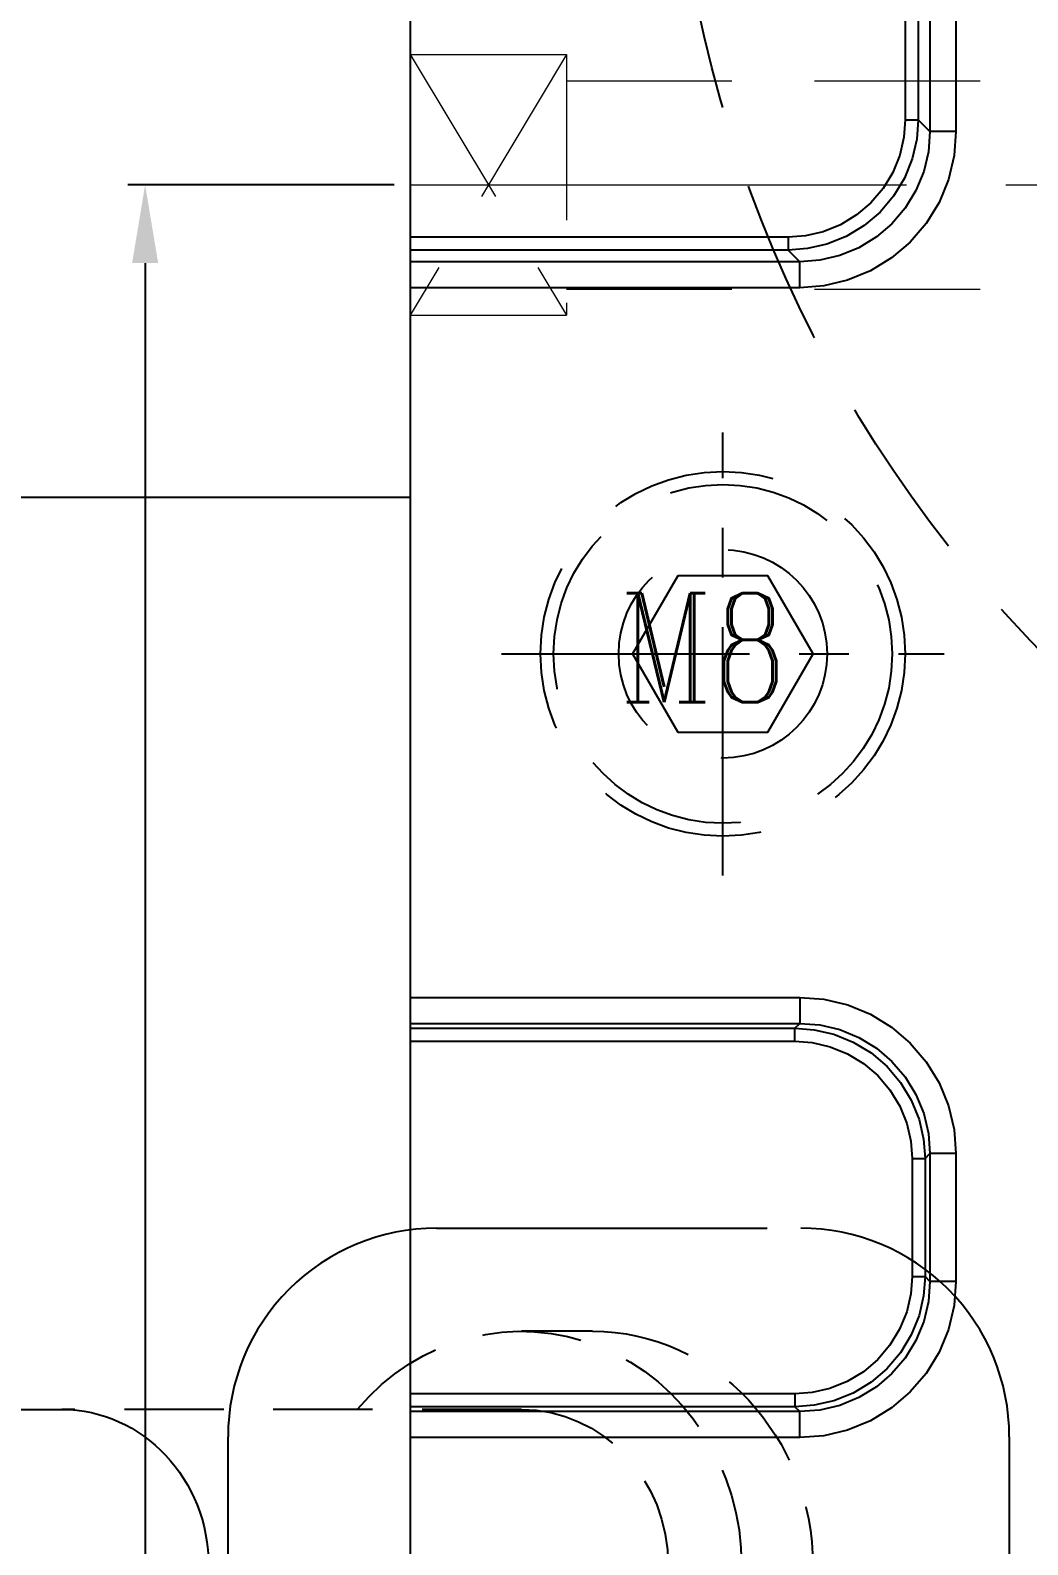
# Model space of a CAD drawing. Header units: inches. Extents: x 169168 to 170394, y -54081 to -53214.
# Drawn here: x 170056.6 to 170094.9, y -53527.7 to -53469.6 of the extents above; entities that cross this region are included whole.
import ezdxf

# ---------------------------------------------------------------- set-up
doc = ezdxf.new("R2010")
doc.units = ezdxf.units.IN
doc.header["$LTSCALE"] = 2
doc.header["$MEASUREMENT"] = 0
doc.header["$PDMODE"] = 3
doc.header["$PDSIZE"] = 0.3125
for name, pattern in [('CENTER', [50.8, 31.75, -6.35, 6.35, -6.35]), ('CENTER2', [1.125, 0.75, -0.125, 0.125, -0.125]), ('HIDDEN', [9.525, 6.35, -3.175])]:
    doc.linetypes.add(name, pattern=pattern)
doc.layers.get('0').update_dxf_attribs({"linetype": 'CONTINUOUS'})
doc.layers.get('Defpoints').update_dxf_attribs({"linetype": 'CONTINUOUS'})
for name, color, linetype in [('CAV-COR', 1, 'CONTINUOUS'), ('Layer3', 3, 'CONTINUOUS'), ('PIN', 4, 'CONTINUOUS'), ('SCREW', 52, 'HIDDEN'), ('壓塊', 157, 'CONTINUOUS')]:
    doc.layers.add(name, color=color, linetype=linetype)
doc.layers.add('dim', color=3, linetype='CONTINUOUS', lineweight=15)
doc.layers.add('WR', color=122, linetype='HIDDEN', lineweight=18)
doc.styles.add('ROMANC', font='romanc', dxfattribs={"width": 0.6, "height": 1})
doc.styles.get("Standard").update_dxf_attribs({"font": 'txt.shx', "width": 0.67})
doc.dimstyles.new('2.00', dxfattribs={"dimtxt": 4.5, "dimasz": 3, "dimexe": 0.666, "dimexo": 0.626, "dimgap": 1, "dimtad": 0, "dimzin": 0, "dimdsep": 46, "dimtxsty": 'Standard', "dimcen": 0.09, "dimclrd": 3, "dimclre": 3, "dimclrt": 7, "dimazin": 0, "dimtfac": 1, "dimtofl": 0, "dimtmove": 0, "dimatfit": 0, "dimfxl": 0, "dimtolj": 1, "dimtzin": 0, "dimarcsym": 0})

# ---------------------------------------------------------------- blocks, each defined once
blk = doc.blocks.new('20160723.115749')
at = {"layer": 'SCREW', "linetype": 'CENTER', "ltscale": 0.15}
for p, q in [((0, -8.5), (0, 8.5)), ((-8.5, 0), (8.5, 0))]:
    blk.add_line(p, q, dxfattribs=at)
at = {"layer": 'SCREW', "ltscale": 0.5}
blk.add_lwpolyline([(-1.732, 3), (-3.464, 0), (-1.732, -3), (1.732, -3), (3.464, 0), (1.732, 3)], close=True, dxfattribs=at)
for radius in [7, 6.5, 4]:
    blk.add_circle((0, 0), radius, dxfattribs=at)
at = {"layer": 'Layer3', "style": 'ROMANC', "width": 0.8}
blk.add_text('M8', height=4.1865, dxfattribs=at).set_placement((-3.976, -1.858))
blk = doc.blocks.new('20160903.150651')
at = {"layer": 'PIN', "linetype": 'HIDDEN', "ltscale": 0.3}
for p, q in [((-16.644, 15.606), (-19.38, 15.606)), ((-19.38, 12.606), (-37.026, 12.606)), ((-19.38, 0.606), (-37.026, 0.606)), ((-16.644, -2.394), (-19.38, -2.394))]:
    blk.add_line(p, q, dxfattribs=at)
at = {"layer": 'PIN'}
for p, q in [((-60.895, 12.606), (-37.026, 12.606)), ((-60.895, 0.606), (-37.026, 0.606))]:
    blk.add_line(p, q, dxfattribs=at)
at = {"layer": 'PIN', "linetype": 'CENTER2', "ltscale": 10}
blk.add_line((-68.533, 6.606), (-6.186, 6.606), dxfattribs=at)
at = {"layer": 'PIN', "linetype": 'HIDDEN', "ltscale": 0.3, "extrusion": (0, 0, -1)}
for centre, major_axis, start_param, end_param in [((-19.38, 6.606), (0, -9), 2.300524, 7.124254), ((-16.644, 6.606), (0, -9), 3.141593, 6.283185), ((-19.38, 6.606), (0, -6), 3.141593, 6.283185)]:
    blk.add_ellipse(centre, major_axis=major_axis, ratio=0.939693, start_param=start_param, end_param=end_param, dxfattribs=at)
at = {"layer": 'PIN', "extrusion": (0, 0, -1)}
for centre, major_axis, ratio in [((-60.895, 6.606), (0, -6), 0.939693), ((-62.956, 6.606), (0, -2), 0.887229)]:
    blk.add_ellipse(centre, major_axis=major_axis, ratio=ratio, dxfattribs=at)
blk.add_ellipse((-37.026, 6.606), major_axis=(0, -6), ratio=0.939693, start_param=3.141593, end_param=6.283185, dxfattribs=at)
blk = doc.blocks.new('*D38774')
at = {"layer": 'Defpoints', "color": 0}
for p in [(170061.013, -53475.499), (170071.195, -53475.499), (170090.144, -53598.499)]:
    blk.add_point(p, dxfattribs=at)
at = {"layer": 'dim', "color": 3, "linetype": 'ByBlock', "lineweight": -2}
for p, q in [((170070.569, -53475.499), (170060.347, -53475.499)), ((170061.013, -53478.499), (170061.013, -53549.292)), ((170061.013, -53595.499), (170061.013, -53564.357)), ((170089.518, -53598.499), (170060.347, -53598.499))]:
    blk.add_line(p, q, dxfattribs=at)
at = {"layer": 'dim', "color": 3, "linetype": 'ByBlock'}
for points in [[(170061.513, -53478.499), (170060.513, -53478.499), (170061.013, -53475.499)], [(170060.513, -53595.499), (170061.513, -53595.499), (170061.013, -53598.499)]]:
    blk.add_solid(points, dxfattribs=at)
at = {"layer": 'dim', "color": 7, "linetype": 'ByBlock', "insert": (170061.013, -53556.825), "char_height": 4.5, "attachment_point": 5, "rotation": 90}
blk.add_mtext('\\A1;123.00', dxfattribs=at)

msp = doc.modelspace()

# ---------------------------------------------------------------- linework, layer by layer
msp.add_line((170071.195, -53487.499), (170038.267, -53487.499))
at = {"color": 8, "linetype": 'HIDDEN', "ltscale": 0.5}
msp.add_circle((170131.195, -53458.499), 50, dxfattribs=at)
at = {"layer": 'CAV-COR', "linetype": 'ByBlock'}
for p, q in [((170071.195, -53458.499), (170071.195, -53590.499)), ((170090.197, -53458.499), (170090.197, -53473.006)), ((170090.696, -53458.499), (170090.696, -53473.006)), ((170091.146, -53458.499), (170091.146, -53473.456)), ((170092.144, -53458.499), (170092.144, -53473.456)), ((170090.197, -53473.006), (170090.696, -53473.006)), ((170090.696, -53473.006), (170091.146, -53473.456)), ((170092.144, -53473.456), (170091.146, -53473.456)), ((170085.703, -53477.5), (170071.195, -53477.5)), ((170085.703, -53477.5), (170085.703, -53477.999)), ((170085.703, -53477.999), (170071.195, -53477.999)), ((170085.703, -53477.999), (170086.153, -53478.449)), ((170086.153, -53478.449), (170071.195, -53478.449)), ((170086.153, -53479.448), (170086.153, -53478.449)), ((170086.153, -53479.448), (170071.195, -53479.448)), ((170071.195, -53506.683), (170086.153, -53506.683)), ((170086.153, -53506.683), (170086.153, -53507.682)), ((170071.195, -53507.682), (170086.153, -53507.682)), ((170071.195, -53507.869), (170085.965, -53507.869)), ((170085.965, -53507.869), (170086.153, -53507.682)), ((170085.965, -53508.369), (170085.965, -53507.869)), ((170071.195, -53508.369), (170085.965, -53508.369)), ((170090.958, -53512.863), (170091.146, -53512.675)), ((170091.146, -53512.675), (170091.146, -53517.589)), ((170092.144, -53512.675), (170091.146, -53512.675)), ((170092.144, -53512.675), (170092.144, -53517.589)), ((170090.459, -53512.863), (170090.459, -53517.402)), ((170090.459, -53512.863), (170090.958, -53512.863)), ((170090.958, -53512.863), (170090.958, -53517.402)), ((170090.459, -53517.402), (170090.958, -53517.402)), ((170090.958, -53517.402), (170091.146, -53517.589)), ((170092.144, -53517.589), (170091.146, -53517.589)), ((170085.965, -53521.896), (170071.195, -53521.896)), ((170085.965, -53521.896), (170085.965, -53522.395)), ((170085.965, -53522.395), (170071.195, -53522.395)), ((170086.153, -53522.583), (170071.195, -53522.583)), ((170085.965, -53522.395), (170086.153, -53522.583)), ((170086.153, -53523.581), (170086.153, -53522.583)), ((170086.153, -53523.581), (170071.195, -53523.581))]:
    msp.add_line(p, q, dxfattribs=at)
for points in [[(170090.197, -53473.006), (170090.148, -53473.671), (170089.991, -53474.353), (170089.722, -53475.019), (170089.346, -53475.638), (170088.879, -53476.187), (170088.33, -53476.653), (170087.71, -53477.028), (170087.045, -53477.296), (170086.364, -53477.451), (170085.703, -53477.5)], [(170090.696, -53473.006), (170090.641, -53473.746), (170090.466, -53474.503), (170090.167, -53475.243), (170089.75, -53475.931), (170089.231, -53476.54), (170088.622, -53477.058), (170087.933, -53477.474), (170087.194, -53477.772), (170086.439, -53477.945), (170085.703, -53477.999)], [(170091.146, -53473.456), (170091.087, -53474.224), (170090.906, -53474.988), (170090.605, -53475.72), (170090.193, -53476.394), (170089.685, -53476.989), (170089.089, -53477.498), (170088.415, -53477.91), (170087.683, -53478.21), (170086.92, -53478.39), (170086.153, -53478.449)], [(170092.144, -53473.456), (170092.073, -53474.376), (170091.857, -53475.292), (170091.495, -53476.171), (170091.001, -53476.979), (170090.39, -53477.694), (170089.674, -53478.305), (170088.865, -53478.8), (170087.987, -53479.161), (170087.071, -53479.377), (170086.153, -53479.448)], [(170086.153, -53506.683), (170087.072, -53506.754), (170087.989, -53506.971), (170088.867, -53507.332), (170089.676, -53507.827), (170090.391, -53508.438), (170091.002, -53509.153), (170091.496, -53509.962), (170091.857, -53510.841), (170092.074, -53511.756), (170092.144, -53512.675)], [(170085.965, -53507.869), (170086.704, -53507.925), (170087.462, -53508.099), (170088.202, -53508.398), (170088.89, -53508.815), (170089.498, -53509.334), (170090.017, -53509.944), (170090.432, -53510.632), (170090.73, -53511.371), (170090.904, -53512.127), (170090.958, -53512.863)], [(170086.153, -53507.682), (170086.921, -53507.741), (170087.685, -53507.921), (170088.417, -53508.222), (170089.09, -53508.634), (170089.686, -53509.143), (170090.194, -53509.739), (170090.606, -53510.413), (170090.907, -53511.145), (170091.087, -53511.908), (170091.146, -53512.675)], [(170085.965, -53508.369), (170086.629, -53508.418), (170087.312, -53508.575), (170087.978, -53508.844), (170088.597, -53509.219), (170089.145, -53509.686), (170089.612, -53510.235), (170089.986, -53510.855), (170090.254, -53511.521), (170090.41, -53512.201), (170090.459, -53512.863)], [(170090.459, -53517.402), (170090.41, -53518.066), (170090.253, -53518.748), (170089.984, -53519.415), (170089.608, -53520.034), (170089.141, -53520.582), (170088.592, -53521.049), (170087.972, -53521.423), (170087.307, -53521.691), (170086.626, -53521.847), (170085.965, -53521.896)], [(170090.958, -53517.402), (170090.903, -53518.141), (170090.729, -53518.899), (170090.429, -53519.639), (170090.012, -53520.326), (170089.494, -53520.935), (170088.884, -53521.453), (170088.195, -53521.869), (170087.456, -53522.167), (170086.701, -53522.34), (170085.965, -53522.395)], [(170091.146, -53517.589), (170091.087, -53518.358), (170090.906, -53519.122), (170090.605, -53519.853), (170090.193, -53520.527), (170089.685, -53521.123), (170089.089, -53521.631), (170088.415, -53522.043), (170087.683, -53522.344), (170086.92, -53522.524), (170086.153, -53522.583)], [(170092.144, -53517.589), (170092.073, -53518.509), (170091.857, -53519.426), (170091.495, -53520.304), (170091.001, -53521.113), (170090.39, -53521.828), (170089.674, -53522.439), (170088.865, -53522.933), (170087.987, -53523.294), (170087.071, -53523.511), (170086.153, -53523.581)]]:
    msp.add_lwpolyline(points, dxfattribs=at)
at = {"layer": 'WR', "linetype": 'HIDDEN', "ltscale": 0.5}
for p, q in [((170077.195, -53470.499), (170071.195, -53480.499)), ((170071.195, -53470.499), (170077.195, -53480.499)), ((170071.195, -53470.499), (170077.195, -53470.499)), ((170071.195, -53470.499), (170071.195, -53480.499)), ((170077.195, -53470.499), (170077.195, -53480.499)), ((170077.195, -53471.499), (170165.195, -53471.499)), ((170077.195, -53479.499), (170097.195, -53479.499)), ((170071.195, -53480.499), (170077.195, -53480.499))]:
    msp.add_line(p, q, dxfattribs=at)
at = {"layer": 'WR', "linetype": 'CENTER', "ltscale": 0.3}
msp.add_line((170071.195, -53475.499), (170161.195, -53475.499), dxfattribs=at)
at = {"layer": '壓塊', "linetype": 'HIDDEN'}
msp.add_lwpolyline([(170086.195, -53555.453), (170072.195, -53555.453, -0.414214), (170064.195, -53547.453), (170064.195, -53523.544, -0.414214), (170072.195, -53515.544), (170086.195, -53515.544, -0.414214), (170094.195, -53523.544), (170094.195, -53547.453, -0.414214)], format="xyb", close=True, dxfattribs=at)

# ---------------------------------------------------------------- block references
at = {"layer": 'PIN', "linetype": 'ByBlock'}
msp.add_blockref('20160903.150651', (170094.839, -53535.105), dxfattribs=at)
at = {"layer": 'SCREW', "linetype": 'ByBlock'}
msp.add_blockref('20160723.115749', (170083.195, -53493.499), dxfattribs=at)

# ---------------------------------------------------------------- dimensions: what is measured, and where the dimension line sits
at = {"layer": 'dim', "linetype": 'ByBlock'}
dim = msp.add_linear_dim(base=(170061.013, -53475.499), p1=(170090.144, -53598.499), p2=(170071.195, -53475.499), angle=90, dimstyle='2.00', dxfattribs=at)
dim.commit()
dim.dimension.update_dxf_attribs({"geometry": '*D38774', "text_midpoint": (170061.013, -53556.825), "dimtype": 160})

doc.saveas('drawing.dxf')
